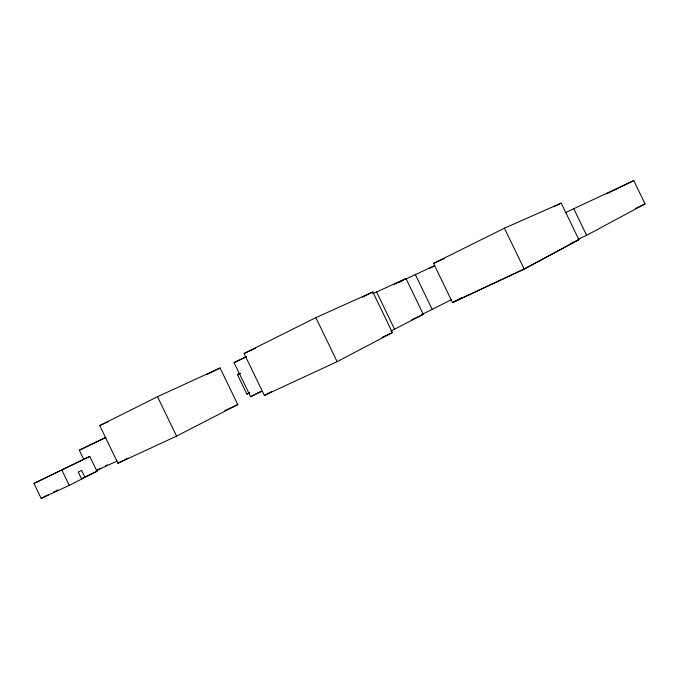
<?xml version="1.0" encoding="UTF-8"?>
<svg xmlns="http://www.w3.org/2000/svg" width="679" height="679" viewBox="0 0 679 679"><rect width="100%" height="100%" fill="white"/><g stroke="black" fill="none" stroke-linecap="round" stroke-linejoin="round"><path stroke-width="1.02" d="M578.075 239.322L586.614 235.307L645.05 203.938L633.787 180.606L565.217 212.705M577.905 240.162L523.798 269.24L453.572 302.036M524.196 269.079L578.881 239.687L561.21 203.097L504.438 228.186L433.567 263.384L452.503 302.562L524.196 269.079L504.438 228.186M452.503 302.562L461.864 297.614M337.14 361.661L392.437 332.566L372.813 291.987L315.854 317.636L244.075 353.487L264.352 395.407L337.14 361.661L315.854 317.636M390.807 331.157L423.314 314.369L406 278.543L372.737 293.769M421.795 314.589L451.45 299.651M264.352 395.407L271.872 391.494M176.574 436.105L237.794 404.599L220.081 367.984L157.511 396.714L99.737 425.572L117.976 463.265L176.574 436.105L157.511 396.714M246.418 356.483L234.077 362.62L250.551 396.68L260.897 391.376M117.976 463.265L128.28 458.002M41.19 498.394L69.266 485.366L96.961 471.285L89.764 456.415L33.95 483.431L41.19 498.394L48.625 494.626M53.276 492.267L57.919 489.907M97.105 470.055L100.865 468.154M105.559 465.769L107.443 464.818M237.489 374.698L240.341 373.34L237.489 374.698L246.884 394.117L249.694 392.683M206.934 374.536L220.081 367.984M362.433 297.156L372.813 291.987M393.684 284.654L406 278.543M399.159 282.328L402.944 280.452M404.837 279.519L434.916 265.455M553.682 206.823L561.21 203.097M429.187 268.561L433.915 266.227M33.95 483.431L89.764 456.415M83.797 459.479L79.307 450.211L105.61 437.378M606.619 193.846L633.787 180.606M79.307 450.211L105.924 437.505M635.552 208.419L645.05 203.938M246.884 394.117L249.736 392.768M570.241 243.761L578.881 239.687M411.822 319.75L423.314 314.369M250.551 396.68L262.086 391.299M224.707 410.693L237.794 404.599M381.988 337.429L392.437 332.566M96.214 470.742L117.06 461.041M82.532 477.991L96.961 471.285M234.077 362.62L246.553 356.874M99.737 425.572L108.326 421.6M244.075 353.487L255.652 348.225M433.567 263.384L444.193 258.623M415.259 274.358L432.319 309.658M376.531 291.885L394.652 329.366M84.977 477.379L81.582 470.377L78.246 472.041L81.65 479.068M61.857 470.063L69.266 485.366M573.696 208.563L586.614 235.307"/></g></svg>
